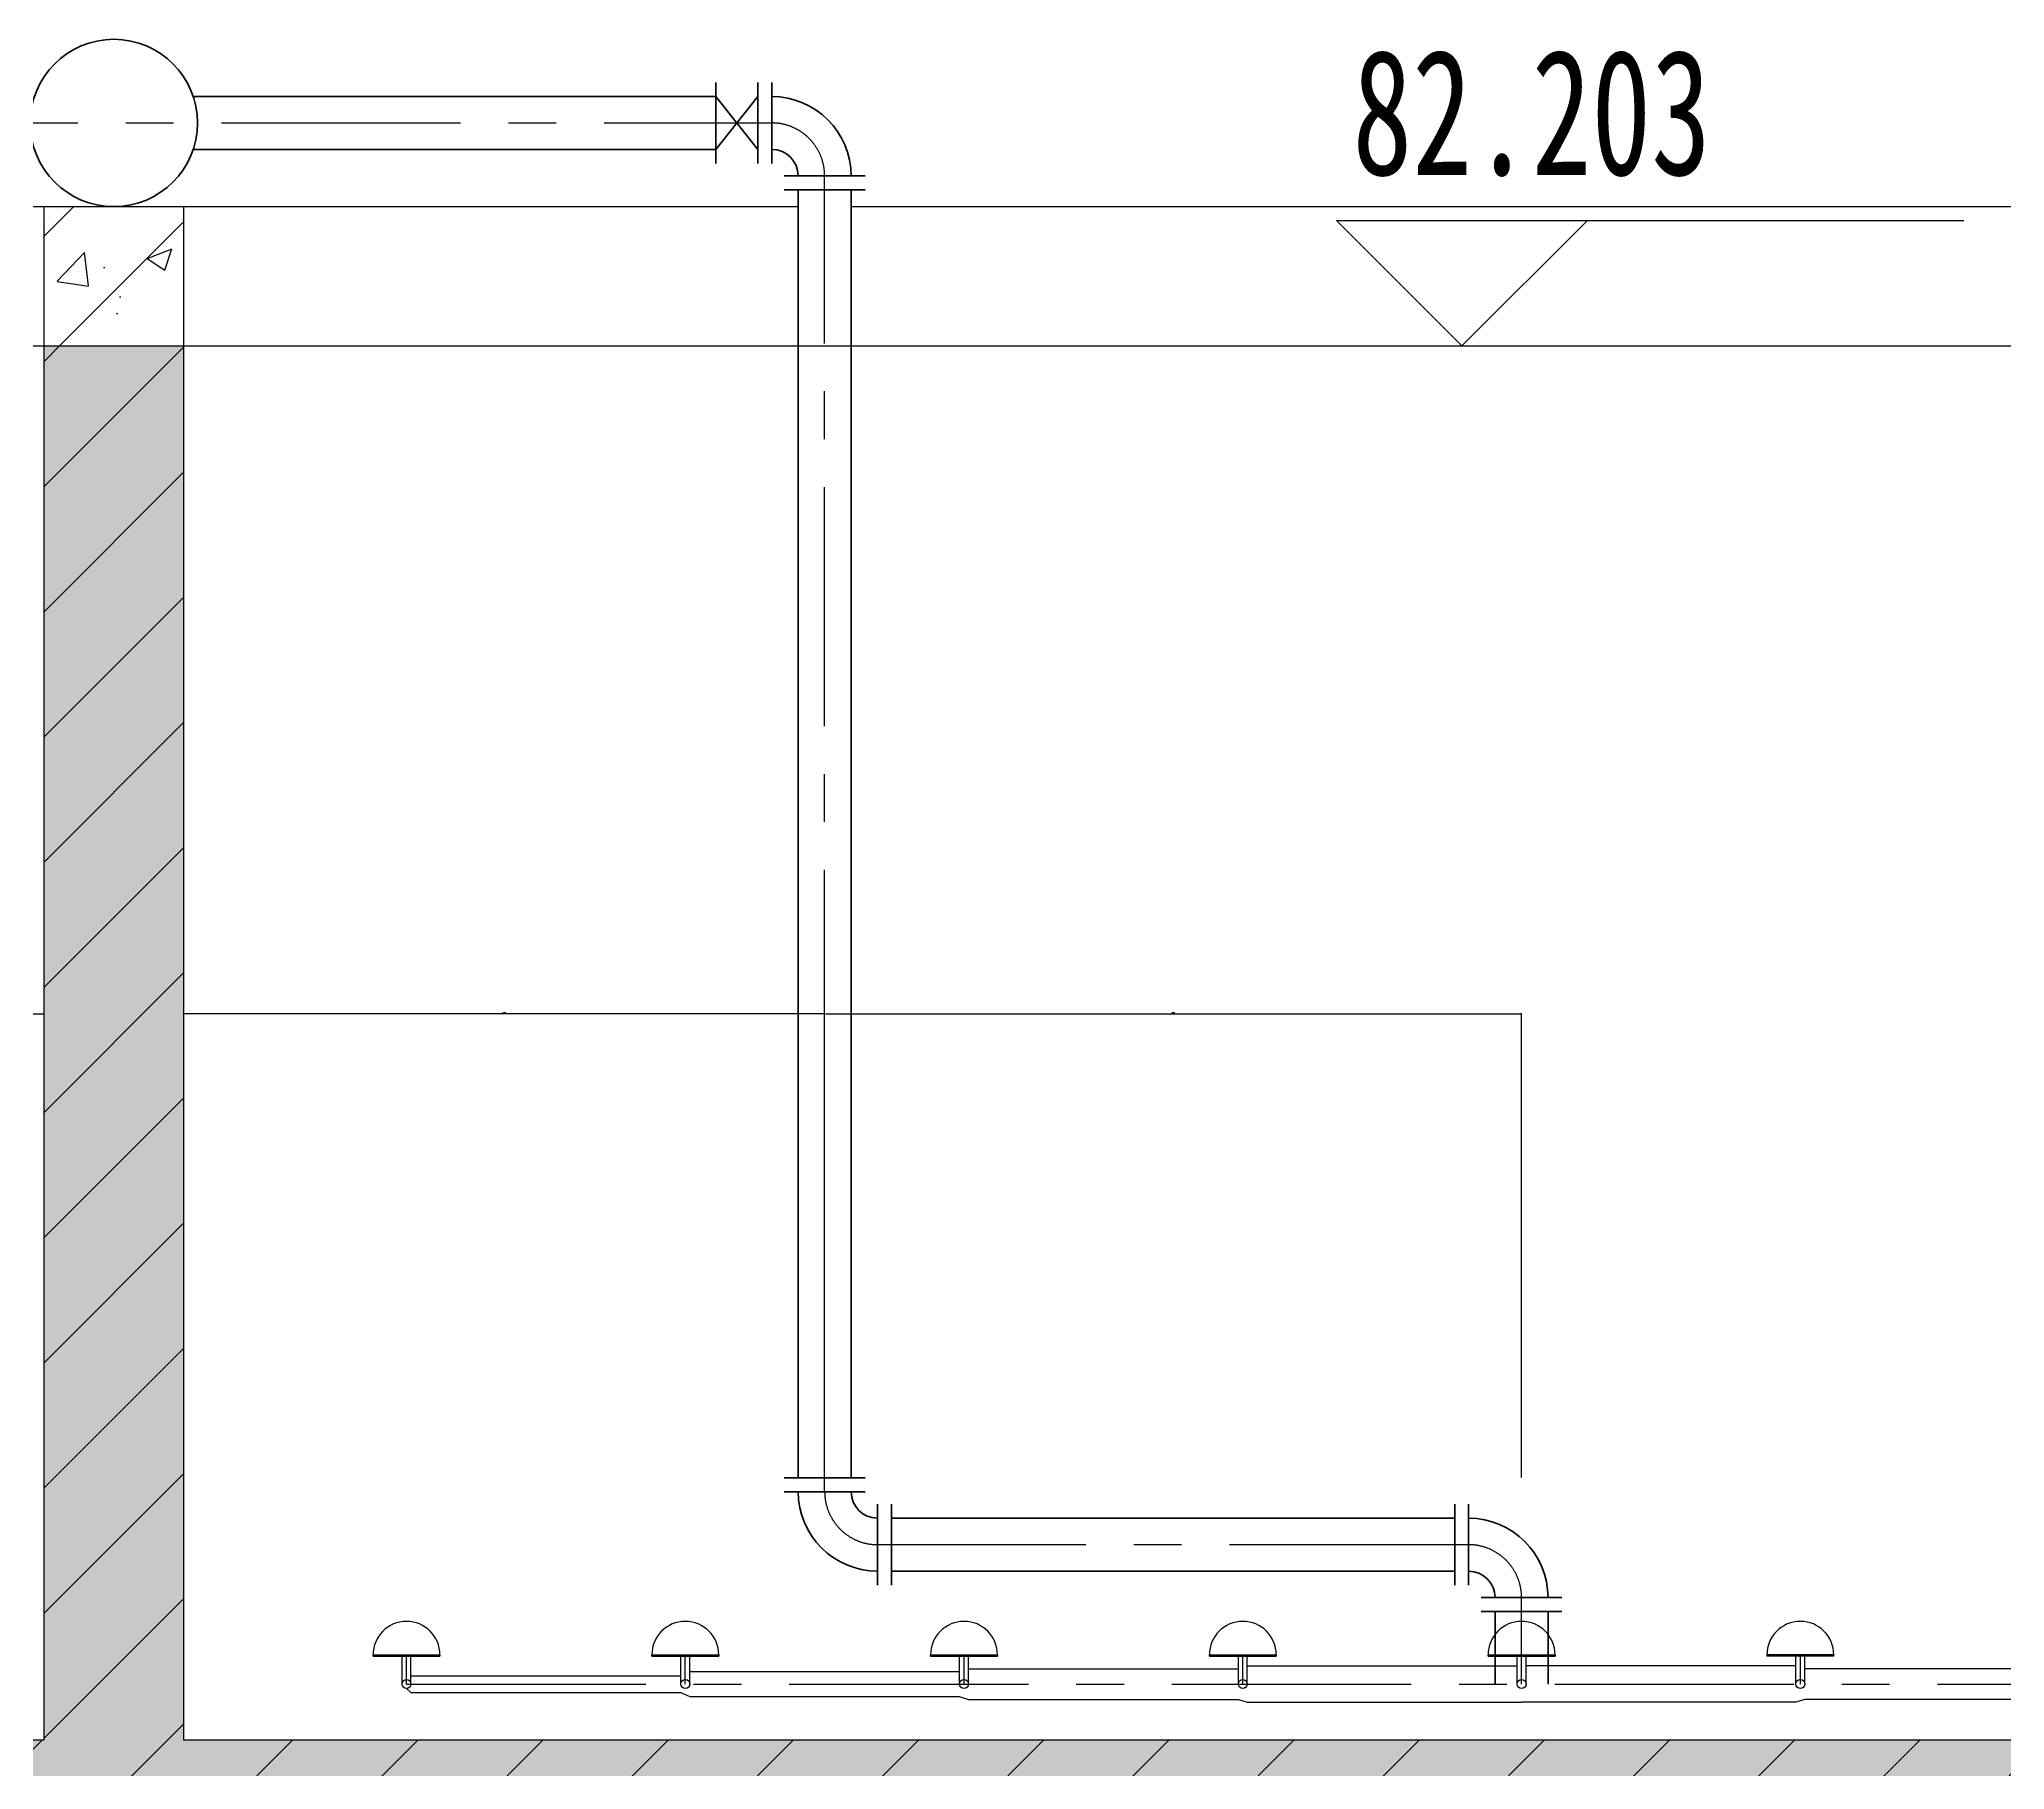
# Model space of a CAD drawing. Header units: millimetres. Extents: x -299291 to 688124, y -407813 to 623474.
# Drawn here: x 293377 to 298594, y -109766 to -105172 of the extents above; entities that cross this region are included whole.
import ezdxf

# ---------------------------------------------------------------- set-up
doc = ezdxf.new("R2010")
doc.units = ezdxf.units.MM
doc.linetypes.add('CENTER', pattern=[50.8, 31.75, -6.35, 6.35, -6.35])
doc.layers.add('空气管', color=2, linetype='Continuous', lineweight=53)
doc.layers.add('轴线', color=6, linetype='CENTER')
doc.styles.get("Standard").update_dxf_attribs({"font": 'txt', "bigfont": 'gbcbig.shx'})
doc.styles.add('样式 3', font='', dxfattribs={"width": 0.7, "height": 1000})
doc.styles.add('长仿宋', font='simfang.ttf', dxfattribs={"width": 0.7})
doc.styles.get('样式 3').set_extended_font_data('FangSong_GB2312')
doc.dimstyles.new('ISO-25', dxfattribs={"dimtxt": 2.5, "dimasz": 2.5, "dimexe": 1.25, "dimexo": 0.625, "dimtad": 1, "dimtxsty": 'Standard', "dimcen": 2.5, "dimadec": 0, "dimazin": 0, "dimtfac": 1, "dimtmove": 0, "dimatfit": 3, "dimfxl": 1, "dimarcsym": 0})
doc.dimstyles.new('副本ISO-25', dxfattribs={"dimtxt": 750, "dimasz": 400, "dimexe": 500, "dimexo": 200, "dimgap": 200, "dimtad": 1, "dimdec": 1, "dimdsep": 46, "dimtxsty": '长仿宋', "dimblk": 'ARCHTICK', "dimcen": 200, "dimadec": 0, "dimazin": 0, "dimtfac": 1, "dimtdec": 1, "dimtmove": 0, "dimatfit": 3, "dimldrblk": 'ARCHTICK', "dimfxl": 1, "dimarcsym": 0})
pattern_1 = [(50, (-68438.97, -94052.23), (674.0833, -58.9746), [70.485, -775.335]), (355, (-68439, -94052.2), (-130.3985, 706.9096), [56.388, -620.268]), (100.451, (-68382.8, -94057.15), (543.6873, 647.9317), [59.903, -658.933]), (46.1842, (-68439, -93864.3), (1002.9925, -155.5566), [105.7275, -1163.0025]), (96.6356, (-68355.4, -93877.2), (878.3957, 915.4746), [89.8545, -988.3995]), (351.184, (-68439, -93864.3), (878.397, 915.473), [84.582, -930.402]), (21, (-68345, -93911.26), (560.97506, -378.3824), [70.485, -775.335]), (326, (-68345, -93911.26), (228.6675, 681.4955), [56.388, -620.268]), (71.4514, (-68298.24, -93942.8), (789.641, 303.1146), [59.903, -658.933]), (37.5, (-68438.97, -94052.23), (11.42783, 312.85364), [0, -612.7496, 0, -629.666, 0, -622.6175]), (7.5, (-68438.97, -94052.23), (247.23275, 370.66813), [0, -359.0036, 0, -598.6526, 0, -237.2995]), (327.5, (-68648.55, -94052.23), (501.6852, -21.19635), [0, -234.95, 0, -733.044, 0, -972.693]), (317.5, (-68742.53, -94052.23), (548.07797, 94.078), [0, -305.435, 0, -486.8164, 0, -690.753])]
pattern_2 = [(45, (-68438.97, -94052.23), (-166.13474, 166.13474), [])]

# ---------------------------------------------------------------- blocks, each defined once
blk = doc.blocks.new('biao')
for p, q in [((39035.4, 59304.3), (42035.4, 59304.3)), ((39035.4, 59304.3), (39635.4, 59304.3)), ((39635.4, 58704.3), (39035.4, 59304.3)), ((39635.4, 58704.3), (40235.4, 59304.3))]:
    blk.add_line(p, q)
blk = doc.blocks.new('*D160')
at = {"color": 0, "lineweight": -2, "ltscale": 20, "transparency": 16777216}
for p, q in [((295461.4, -108990), (295461.4, -107757.4)), ((295463.9, -107758.7), (297308.9, -107758.7)), ((297311.4, -108990), (297311.4, -107757.4))]:
    blk.add_line(p, q, dxfattribs=at)
at = {"color": 0, "ltscale": 20, "transparency": 16777216}
for points in [[(295463.9, -107758.2), (295463.9, -107759.1), (295461.4, -107758.7)], [(297308.9, -107758.2), (297308.9, -107759.1), (297311.4, -107758.7)]]:
    blk.add_solid(points, dxfattribs=at)
at = {"layer": 'Defpoints', "color": 0, "ltscale": 20, "transparency": 16777216}
for p in [(297311.4, -107758.7), (295461.4, -108990.6), (297311.4, -108990.6)]:
    blk.add_point(p, dxfattribs=at)
at = {"color": 0, "ltscale": 20, "transparency": 16777216, "insert": (296386.4, -107756.8), "char_height": 2.5, "attachment_point": 5}
blk.add_mtext('1850', dxfattribs=at)
blk = doc.blocks.new('*D171')
at = {"color": 0, "lineweight": -2, "ltscale": 20, "transparency": 16777216}
for p, q in [((293759.4, -107758), (293759.4, -107757.4)), ((295458.9, -107758.7), (293761.9, -107758.7)), ((295461.4, -107758), (295461.4, -107757.4))]:
    blk.add_line(p, q, dxfattribs=at)
at = {"color": 0, "ltscale": 20, "transparency": 16777216}
for points in [[(293761.9, -107758.2), (293761.9, -107759.1), (293759.4, -107758.7)], [(295458.9, -107758.2), (295458.9, -107759.1), (295461.4, -107758.7)]]:
    blk.add_solid(points, dxfattribs=at)
at = {"layer": 'Defpoints', "color": 0, "ltscale": 20, "transparency": 16777216}
for p in [(293759.4, -107758.7), (293759.4, -107758.7), (295461.4, -107758.7)]:
    blk.add_point(p, dxfattribs=at)
at = {"color": 0, "ltscale": 20, "transparency": 16777216, "insert": (294610.4, -107756.8), "char_height": 2.5, "attachment_point": 5}
blk.add_mtext('1702', dxfattribs=at)
blk = doc.blocks.new('*D172')
at = {"color": 0, "lineweight": -2, "ltscale": 20, "transparency": 16777216}
for p, q in [((291687.4, -107758), (291687.4, -107757.4)), ((291689.9, -107758.7), (293386.9, -107758.7)), ((293389.4, -107758), (293389.4, -107757.4))]:
    blk.add_line(p, q, dxfattribs=at)
at = {"color": 0, "ltscale": 20, "transparency": 16777216}
for points in [[(291689.9, -107758.2), (291689.9, -107759.1), (291687.4, -107758.7)], [(293386.9, -107758.2), (293386.9, -107759.1), (293389.4, -107758.7)]]:
    blk.add_solid(points, dxfattribs=at)
at = {"layer": 'Defpoints', "color": 0, "ltscale": 20, "transparency": 16777216}
for p in [(291687.4, -107758.7), (293389.4, -107758.7), (293389.4, -107758.7)]:
    blk.add_point(p, dxfattribs=at)
at = {"color": 0, "ltscale": 20, "transparency": 16777216, "insert": (292538.4, -107756.8), "char_height": 2.5, "attachment_point": 5}
blk.add_mtext('1702', dxfattribs=at)
blk = doc.blocks.new('_ArchTick')
at = {"color": 0, "linetype": 'ByBlock', "lineweight": 25, "const_width": 0.15}
blk.add_lwpolyline([(-0.5, -0.5), (0.5, 0.5)], dxfattribs=at)
blk = doc.blocks.new('*D174')
at = {"color": 0, "lineweight": -2, "ltscale": 10, "transparency": 16777216}
for p, q in [((278809.9, -109886.2), (278809.9, -114387.6)), ((312261.6, -109886.2), (312261.6, -114387.6)), ((278809.9, -113887.6), (312261.6, -113887.6))]:
    blk.add_line(p, q, dxfattribs=at)
at = {"layer": 'Defpoints', "color": 0, "ltscale": 10, "transparency": 16777216}
for p in [(278809.9, -109686.2), (312261.6, -109686.2), (312261.6, -113887.6)]:
    blk.add_point(p, dxfattribs=at)
at = {"color": 0, "lineweight": -2, "ltscale": 10, "transparency": 16777216, "xscale": 400, "yscale": 400, "zscale": 400, "rotation": 180}
blk.add_blockref('_ArchTick', (278809.9, -113887.6), dxfattribs=at)
at = {"color": 0, "lineweight": -2, "ltscale": 10, "transparency": 16777216, "xscale": 400, "yscale": 400, "zscale": 400}
blk.add_blockref('_ArchTick', (312261.6, -113887.6), dxfattribs=at)
at = {"color": 0, "ltscale": 10, "transparency": 16777216, "insert": (295535.8, -113306.2), "char_height": 750, "attachment_point": 5, "style": '长仿宋'}
blk.add_mtext('33451.7', dxfattribs=at)

msp = doc.modelspace()

# ---------------------------------------------------------------- hatches: boundary and pattern name
at = {"ltscale": 20}
h = msp.add_hatch(dxfattribs=at)
h.set_pattern_fill('AR-CONC', color=0, scale=3.7, style=0)
h.set_pattern_definition(pattern_1)
h.paths.add_polyline_path([(278439.912, -110056.21), (312631.612, -110056.21), (312631.612, -105616.21), (312261.612, -105616.21), (312261.612, -109686.21), (306932.872, -109686.21), (306932.872, -105616.21), (306562.872, -105616.21), (306562.872, -109686.21), (301234.132, -109686.21), (301234.132, -105616.21), (300864.132, -105616.21), (300864.132, -109686.21), (293759.392, -109686.21), (293759.392, -105986.21), (293389.392, -105986.21), (293389.392, -109686.21), (286284.652, -109686.21), (286284.652, -105616.21), (285914.652, -105616.21), (285914.652, -109686.21), (278809.912, -109686.21), (278809.912, -105616.21), (278439.912, -105616.21)])
h = msp.add_hatch(dxfattribs=at)
h.set_pattern_fill('ANSI31', color=0, scale=74, style=0)
h.set_pattern_definition(pattern_2)
h.paths.add_polyline_path([(286284.652, -109686.21), (286284.652, -105616.21), (285914.652, -105616.21), (285914.652, -109686.21), (278809.912, -109686.21), (278809.912, -105616.21), (278439.912, -105616.21), (278439.912, -110056.21), (312631.612, -110056.21), (312631.612, -105616.21), (312261.612, -105616.21), (312261.612, -109686.21), (306932.872, -109686.21), (306932.872, -105616.21), (306562.872, -105616.21), (306562.872, -109686.21), (301234.132, -109686.21), (301234.132, -105616.21), (300864.132, -105616.21), (300864.132, -109686.21), (293759.392, -109686.21), (293759.392, -105986.21), (293389.392, -105986.21), (293389.392, -109686.21)])
h = msp.add_hatch(dxfattribs=at)
h.set_pattern_fill('ANSI31', color=0, scale=74, style=0)
h.set_pattern_definition(pattern_2)
h.paths.add_polyline_path([(293759.392, -105986.21), (293759.392, -105616.21), (293389.392, -105616.21), (293389.392, -105986.21)])
h = msp.add_hatch(dxfattribs=at)
h.set_pattern_fill('AR-CONC', color=0, scale=3.7, style=0)
h.set_pattern_definition(pattern_1)
h.paths.add_polyline_path([(293389.392, -105986.21), (293759.392, -105986.21), (293759.392, -105616.21), (293389.392, -105616.21)])

# ---------------------------------------------------------------- linework, layer by layer
at = {"color": 0, "ltscale": 20}
for p, q in [((291757.692, -105616.21), (293389.392, -105616.21)), ((293759.392, -105616.21), (295391.092, -105616.21)), ((295531.692, -105616.21), (312261.612, -105616.21))]:
    msp.add_line(p, q, dxfattribs=at)
at = {"ltscale": 20}
for p, q in [((293389.392, -109686.21), (293389.392, -105616.21)), ((293389.392, -105616.21), (293759.392, -105616.21)), ((293759.392, -105616.21), (293759.392, -109686.21)), ((286284.652, -109686.21), (293389.392, -109686.21)), ((293759.392, -109686.21), (300864.132, -109686.21))]:
    msp.add_line(p, q, dxfattribs=at)
at = {"color": 4, "ltscale": 20}
msp.add_line((286284.652, -105986.21), (300864.132, -105986.21), dxfattribs=at)
at = {"layer": '空气管', "ltscale": 20}
for p, q in [((293784.967, -105323.91), (295172.792, -105323.91)), ((295172.792, -105501.51), (295172.792, -105286.91)), ((295172.792, -105323.91), (295283.792, -105464.51)), ((295172.792, -105464.51), (295283.792, -105323.91)), ((295283.792, -105501.51), (295283.792, -105286.91)), ((295320.792, -105501.51), (295320.792, -105286.91)), ((293784.967, -105464.51), (295172.792, -105464.51)), ((295354.092, -105534.81), (295568.692, -105534.81)), ((295354.092, -105571.81), (295568.692, -105571.81)), ((295391.092, -105571.81), (295391.092, -108990.61)), ((295531.692, -105571.81), (295531.692, -108990.61)), ((295354.092, -108990.61), (295568.692, -108990.61)), ((295354.092, -109027.61), (295568.692, -109027.61)), ((295601.992, -109275.51), (295601.992, -109060.91)), ((295638.992, -109275.51), (295638.992, -109060.91)), ((297133.792, -109275.51), (297133.792, -109060.91)), ((297170.792, -109275.51), (297170.792, -109060.91)), ((295638.992, -109097.91), (297133.792, -109097.91)), ((295638.992, -109238.51), (297133.792, -109238.51)), ((297204.092, -109308.81), (297418.692, -109308.81)), ((297204.092, -109345.81), (297418.692, -109345.81)), ((297241.092, -109345.81), (297241.092, -109538.21)), ((297381.692, -109345.81), (297381.692, -109538.21))]:
    msp.add_line(p, q, dxfattribs=at)
at = {"layer": '空气管', "lineweight": -2, "ltscale": 20}
for p, q in [((294262.592, -109464.21), (294262.592, -109460.51)), ((294262.592, -109460.51), (294440.192, -109460.51)), ((294262.592, -109464.21), (294440.192, -109464.21)), ((294440.192, -109460.51), (294440.192, -109464.21)), ((295002.592, -109464.21), (295002.592, -109460.51)), ((295002.592, -109460.51), (295180.192, -109460.51)), ((295002.592, -109464.21), (295180.192, -109464.21)), ((295180.192, -109460.51), (295180.192, -109464.21)), ((295742.592, -109464.21), (295742.592, -109460.51)), ((295742.592, -109460.51), (295920.192, -109460.51)), ((295742.592, -109464.21), (295920.192, -109464.21)), ((295920.192, -109460.51), (295920.192, -109464.21)), ((296482.592, -109464.21), (296482.592, -109460.51)), ((296482.592, -109460.51), (296660.192, -109460.51)), ((296482.592, -109464.21), (296660.192, -109464.21)), ((296660.192, -109460.51), (296660.192, -109464.21)), ((297222.592, -109464.21), (297222.592, -109460.51)), ((297222.592, -109460.51), (297400.192, -109460.51)), ((297222.592, -109464.21), (297400.192, -109464.21)), ((297400.192, -109460.51), (297400.192, -109464.21)), ((298140.192, -109460.51), (297962.592, -109460.51)), ((297962.592, -109460.51), (297962.592, -109464.21)), ((298140.192, -109464.21), (297962.592, -109464.21)), ((298140.192, -109464.21), (298140.192, -109460.51))]:
    msp.add_line(p, q, dxfattribs=at)
at = {"layer": '空气管', "lineweight": -3, "ltscale": 20}
for p, q in [((294339.552, -109538.21), (294339.552, -109464.21)), ((294363.232, -109538.21), (294363.232, -109464.21)), ((295079.552, -109538.21), (295079.552, -109464.21)), ((295103.232, -109538.21), (295103.232, -109464.21)), ((295103.232, -109504.91), (295819.552, -109504.91)), ((295819.552, -109538.21), (295819.552, -109464.21)), ((295843.232, -109538.21), (295843.232, -109464.21)), ((295843.232, -109497.51), (296559.552, -109497.51)), ((296559.552, -109538.21), (296559.552, -109464.21)), ((296583.232, -109538.21), (296583.232, -109464.21)), ((296583.232, -109490.11), (297299.552, -109490.11)), ((297299.552, -109538.21), (297299.552, -109464.21)), ((297323.232, -109538.21), (297323.232, -109464.21)), ((298039.552, -109490.11), (297323.232, -109490.11)), ((298039.552, -109538.21), (298039.552, -109464.21)), ((298063.232, -109538.21), (298063.232, -109464.21)), ((298779.552, -109497.51), (298063.232, -109497.51)), ((294363.232, -109560.41), (294351.392, -109550.05)), ((294363.232, -109516.01), (295079.552, -109516.01)), ((294363.232, -109560.41), (295079.581, -109560.41)), ((295079.581, -109560.41), (295103.232, -109571.51)), ((295103.232, -109571.51), (295818.636, -109571.51)), ((295818.636, -109571.51), (295843.232, -109578.91)), ((295843.232, -109578.91), (296559.552, -109578.91)), ((296559.552, -109578.91), (296583.232, -109586.31)), ((296583.232, -109586.31), (297311.392, -109586.31)), ((298039.552, -109586.31), (297311.392, -109586.31)), ((298063.232, -109578.91), (298039.552, -109586.31)), ((298779.552, -109578.91), (298063.232, -109578.91))]:
    msp.add_line(p, q, dxfattribs=at)
at = {"layer": '空气管', "ltscale": 20}
msp.add_circle((293574.392, -105394.21), 222, dxfattribs=at)
at = {"layer": '空气管', "lineweight": -3, "ltscale": 20}
for centre in [(294351.392, -109538.21), (295091.392, -109538.21), (295831.392, -109538.21), (296571.392, -109538.21), (297311.392, -109538.21), (298051.392, -109538.21)]:
    msp.add_circle(centre, 11.84, dxfattribs=at)
at = {"layer": '空气管', "ltscale": 20}
for centre, radius, start, end in [((295320.792, -105534.81), 210.9, 0, 90), ((295320.792, -105534.81), 70.3, 0, 90), ((295601.992, -109027.61), 210.9, 180, 270), ((295601.992, -109027.61), 70.3, 180, 270), ((297170.792, -109308.81), 210.9, 0, 90), ((297170.792, -109308.81), 70.3, 0, 90)]:
    msp.add_arc(centre, radius, start, end, dxfattribs=at)
at = {"layer": '空气管', "lineweight": -2, "ltscale": 20}
for centre in [(294351.392, -109460.51), (295091.392, -109460.51), (295831.392, -109460.51), (296571.392, -109460.51), (297311.392, -109460.51), (298051.392, -109460.51)]:
    msp.add_arc(centre, 88.8, 0, 180, dxfattribs=at)
at = {"layer": '轴线', "ltscale": 20}
for p, q in [((291827.992, -105394.21), (295320.792, -105394.21)), ((295461.392, -109027.61), (295461.392, -105534.81)), ((297170.792, -109168.21), (295601.992, -109168.21)), ((297311.392, -109538.21), (297311.392, -109308.81)), ((294351.392, -109538.21), (294351.392, -109464.21)), ((295091.392, -109538.21), (295091.392, -109464.21)), ((295831.392, -109538.21), (295831.392, -109464.21)), ((296571.392, -109538.21), (296571.392, -109464.21)), ((297311.392, -109538.21), (297311.392, -109464.21)), ((298051.392, -109538.21), (298051.392, -109464.21)), ((294351.392, -109538.21), (300271.392, -109538.21))]:
    msp.add_line(p, q, dxfattribs=at)
for centre, start, end in [((295320.792, -105534.81), 0, 90), ((295601.992, -109027.61), 180, 270), ((297170.792, -109308.81), 0, 90)]:
    msp.add_arc(centre, 140.6, start, end, dxfattribs=at)

# ---------------------------------------------------------------- block references
at = {"xscale": 0.5549999999999999, "yscale": 0.5549999999999999, "zscale": 0.5549999999999999}
msp.add_blockref('biao', (275155.495, -138567.114), dxfattribs=at)

# ---------------------------------------------------------------- texts
at = {"insert": (296862.606, -105199.118), "char_height": 333, "width": 543.68974, "attachment_point": 1, "style": '样式 3'}
msp.add_mtext('82.203', dxfattribs=at)

# ---------------------------------------------------------------- dimensions: what is measured, and where the dimension line sits
at = {"ltscale": 20}
for base, p1, p2, picture, middle in [((293389.392, -107758.654), (291687.392, -107758.654), (293389.392, -107758.654), '*D172', (292538.392, -107756.779)), ((293759.392, -107758.654), (295461.392, -107758.654), (293759.392, -107758.654), '*D171', (294610.392, -107756.779))]:
    dim = msp.add_linear_dim(base=base, p1=p1, p2=p2, dimstyle='ISO-25', dxfattribs=at)
    dim.commit()
    dim.dimension.update_dxf_attribs({"geometry": picture, "text_midpoint": middle})
at = {"color": 0, "ltscale": 20}
dim = msp.add_linear_dim(base=(297311.392, -107758.654), p1=(295461.392, -108990.61), p2=(297311.392, -108990.61), dimstyle='ISO-25', dxfattribs=at)
dim.commit()
dim.dimension.update_dxf_attribs({"geometry": '*D160', "text_midpoint": (296386.392, -107756.779)})
at = {"color": 2, "ltscale": 10}
dim = msp.add_linear_dim(base=(312261.612, -113887.595), p1=(278809.912, -109686.21), p2=(312261.612, -109686.21), dimstyle='副本ISO-25', dxfattribs=at)
dim.commit()
dim.dimension.update_dxf_attribs({"geometry": '*D174', "text_midpoint": (295535.762, -113306.166)})

doc.saveas('drawing.dxf')
